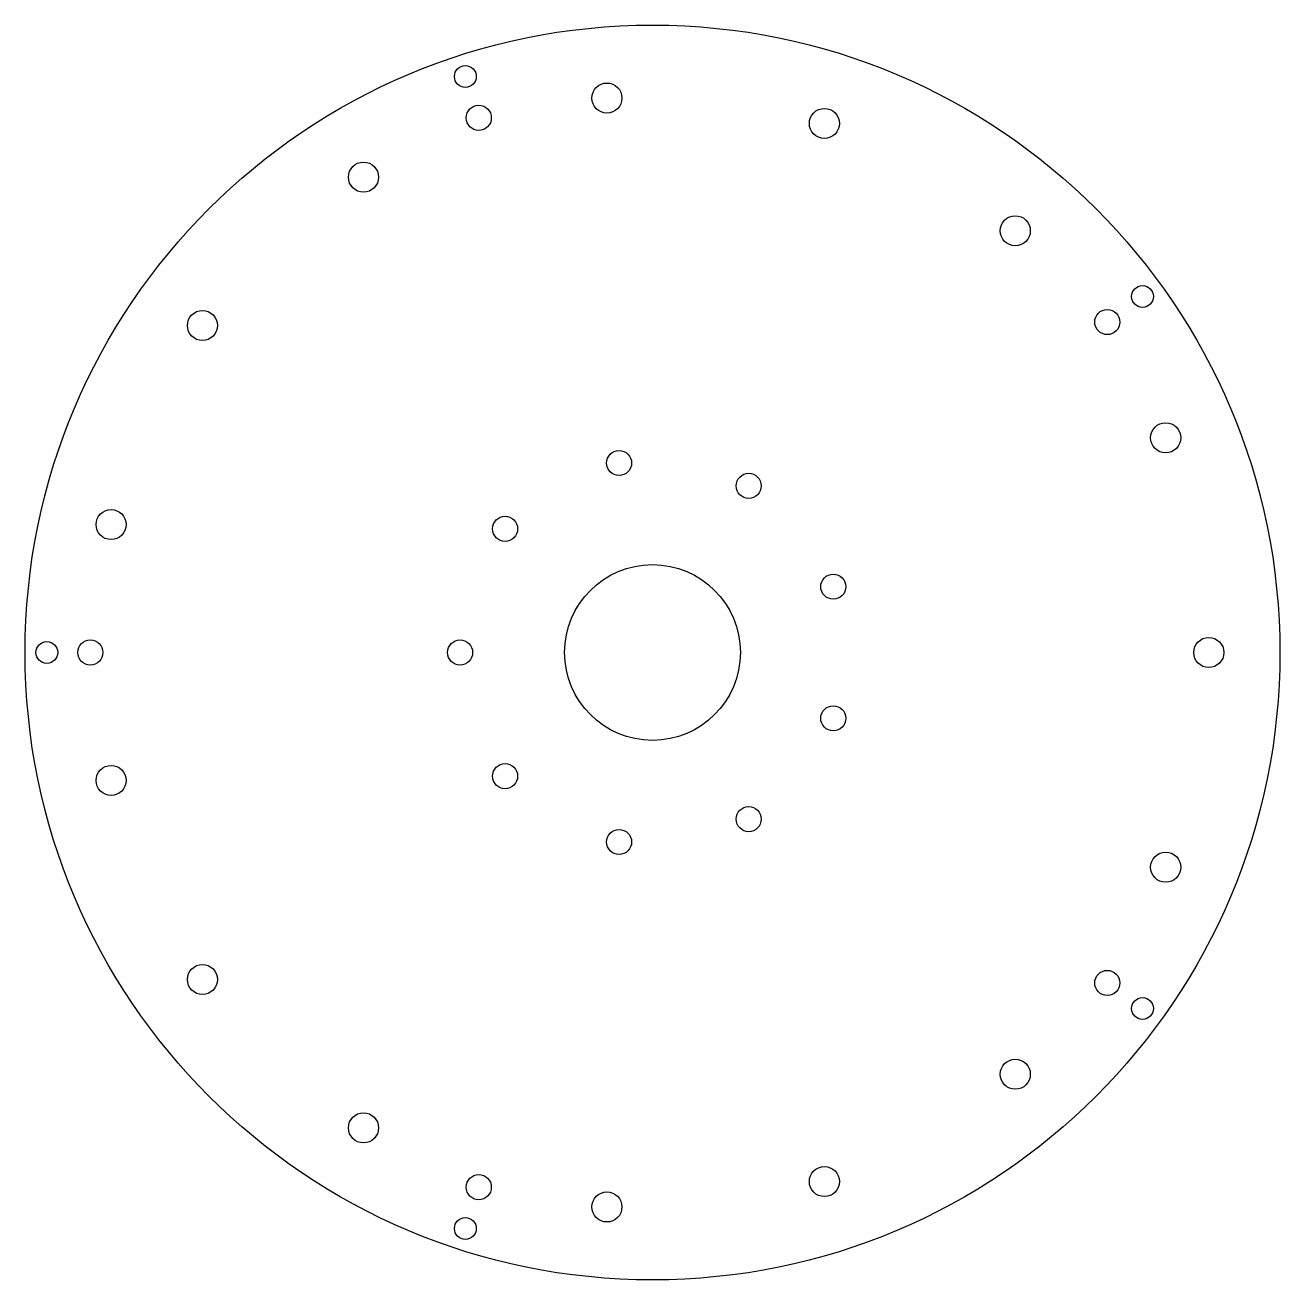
# Model space of a CAD drawing. Header units: millimetres. Extents: x -375 to 375, y -375 to 375.
import ezdxf

# ---------------------------------------------------------------- set-up
doc = ezdxf.new("R2010")
doc.units = ezdxf.units.MM

msp = doc.modelspace()

# ---------------------------------------------------------------- linework, layer by layer
at = {"color": 7, "linetype": 'Continuous', "lineweight": 25}
for centre, radius in [((0, 0), 375), ((-111.86, 344.28), 6.5), ((-27.26, 331.38), 9), ((-103.83, 319.55), 7.5), ((102.75, 316.23), 9), ((-172.73, 284.12), 9), ((216.83, 252.07), 9), ((292.86, 212.78), 6.5), ((-269, 195.44), 9), ((271.83, 197.5), 7.5), ((306.74, 128.33), 9), ((-19.97, 113.25), 7.5), ((57.5, 99.59), 7.5), ((-323.59, 76.48), 9), ((-88.1, 73.92), 7.5), ((0, 0), 52.5), ((108.06, 39.33), 7.5), ((-115, 0), 7.5), ((332.5, 0), 9), ((-362, 0), 6.5), ((-336, 0), 7.5), ((108.06, -39.33), 7.5), ((-323.59, -76.48), 9), ((-88.1, -73.92), 7.5), ((57.5, -99.59), 7.5), ((-19.97, -113.25), 7.5), ((306.74, -128.33), 9), ((-269, -195.44), 9), ((271.83, -197.5), 7.5), ((292.86, -212.78), 6.5), ((216.83, -252.07), 9), ((-172.73, -284.12), 9), ((102.75, -316.23), 9), ((-103.83, -319.55), 7.5), ((-27.26, -331.38), 9), ((-111.86, -344.28), 6.5)]:
    msp.add_circle(centre, radius, dxfattribs=at)

doc.saveas('drawing.dxf')
